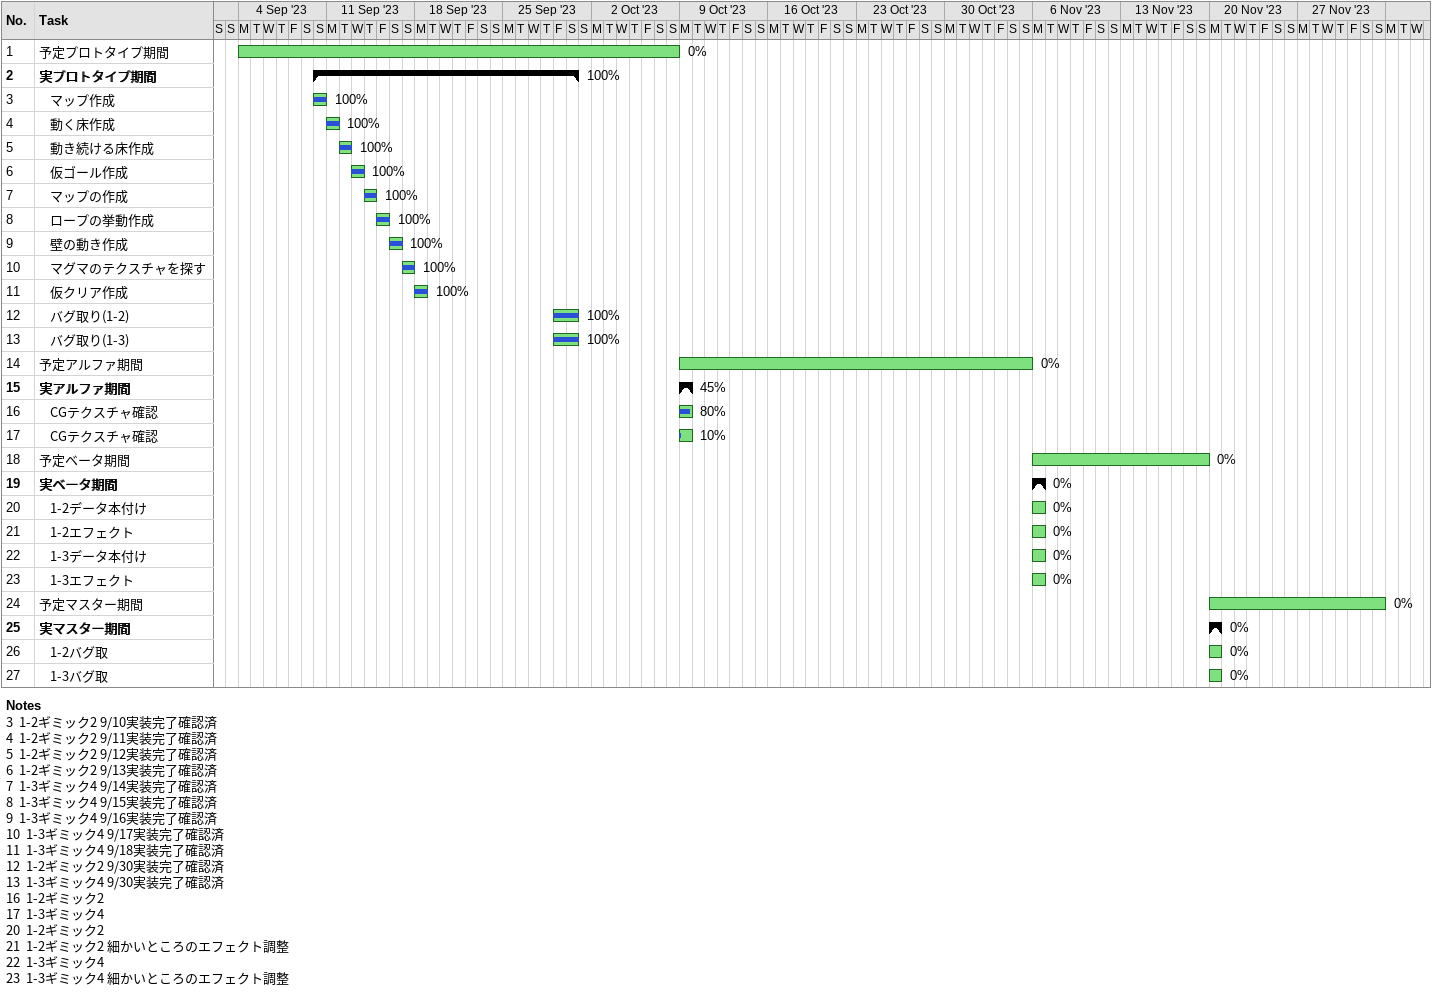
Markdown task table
| ID | Level | Task | Start | Finish | % complete |
|---|---|---|---|---|---|
| 1 | 1 | 予定プロトタイプ期間 | 2023-09-04 | 2023-10-08 | 0 |
| 2 | 1 | **実プロトタイプ期間** | 2023-09-10 | 2023-09-30 | 100 |
| 3 | 2 | マップ作成 | 2023-09-10 | 2023-09-10 | 100 |
| 4 | 2 | 動く床作成 | 2023-09-11 | 2023-09-11 | 100 |
| 5 | 2 | 動き続ける床作成 | 2023-09-12 | 2023-09-12 | 100 |
| 6 | 2 | 仮ゴール作成 | 2023-09-13 | 2023-09-13 | 100 |
| 7 | 2 | マップの作成 | 2023-09-14 | 2023-09-14 | 100 |
| 8 | 2 | ロープの挙動作成 | 2023-09-15 | 2023-09-15 | 100 |
| 9 | 2 | 壁の動き作成 | 2023-09-16 | 2023-09-16 | 100 |
| 10 | 2 | マグマのテクスチャを探す | 2023-09-17 | 2023-09-17 | 100 |
| 11 | 2 | 仮クリア作成 | 2023-09-18 | 2023-09-18 | 100 |
| 12 | 2 | バグ取り(1-2) | 2023-09-29 | 2023-09-30 | 100 |
| 13 | 2 | バグ取り(1-3) | 2023-09-29 | 2023-09-30 | 100 |
| 14 | 1 | 予定アルファ期間 | 2023-10-09 | 2023-11-05 | 0 |
| 15 | 1 | **実アルファ期間** | 2023-10-09 | 2023-10-09 | 45 |
| 16 | 2 | CGテクスチャ確認 | 2023-10-09 | 2023-10-09 | 80 |
| 17 | 2 | CGテクスチャ確認 | 2023-10-09 | 2023-10-09 | 10 |
| 18 | 1 | 予定ベータ期間 | 2023-11-06 | 2023-11-19 | 0 |
| 19 | 1 | **実ベータ期間** | 2023-11-06 | 2023-11-06 | 0 |
| 20 | 2 | 1-2データ本付け | 2023-11-06 | 2023-11-06 | 0 |
| 21 | 2 | 1-2エフェクト | 2023-11-06 | 2023-11-06 | 0 |
| 22 | 2 | 1-3データ本付け | 2023-11-06 | 2023-11-06 | 0 |
| 23 | 2 | 1-3エフェクト | 2023-11-06 | 2023-11-06 | 0 |
| 24 | 1 | 予定マスター期間 | 2023-11-20 | 2023-12-03 | 0 |
| 25 | 1 | **実マスター期間** | 2023-11-20 | 2023-11-20 | 0 |
| 26 | 2 | 1-2バグ取 | 2023-11-20 | 2023-11-20 | 0 |
| 27 | 2 | 1-3バグ取 | 2023-11-20 | 2023-11-20 | 0 |

Notes
- 3: 1-2ギミック2 9/10実装完了確認済
- 4: 1-2ギミック2 9/11実装完了確認済
- 5: 1-2ギミック2 9/12実装完了確認済
- 6: 1-2ギミック2 9/13実装完了確認済
- 7: 1-3ギミック4 9/14実装完了確認済
- 8: 1-3ギミック4 9/15実装完了確認済
- 9: 1-3ギミック4 9/16実装完了確認済
- 10: 1-3ギミック4 9/17実装完了確認済
- 11: 1-3ギミック4 9/18実装完了確認済
- 12: 1-2ギミック2 9/30実装完了確認済
- 13: 1-3ギミック4 9/30実装完了確認済
- 16: 1-2ギミック2
- 17: 1-3ギミック4
- 20: 1-2ギミック2
- 21: 1-2ギミック2 細かいところのエフェクト調整
- 22: 1-3ギミック4
- 23: 1-3ギミック4 細かいところのエフェクト調整
